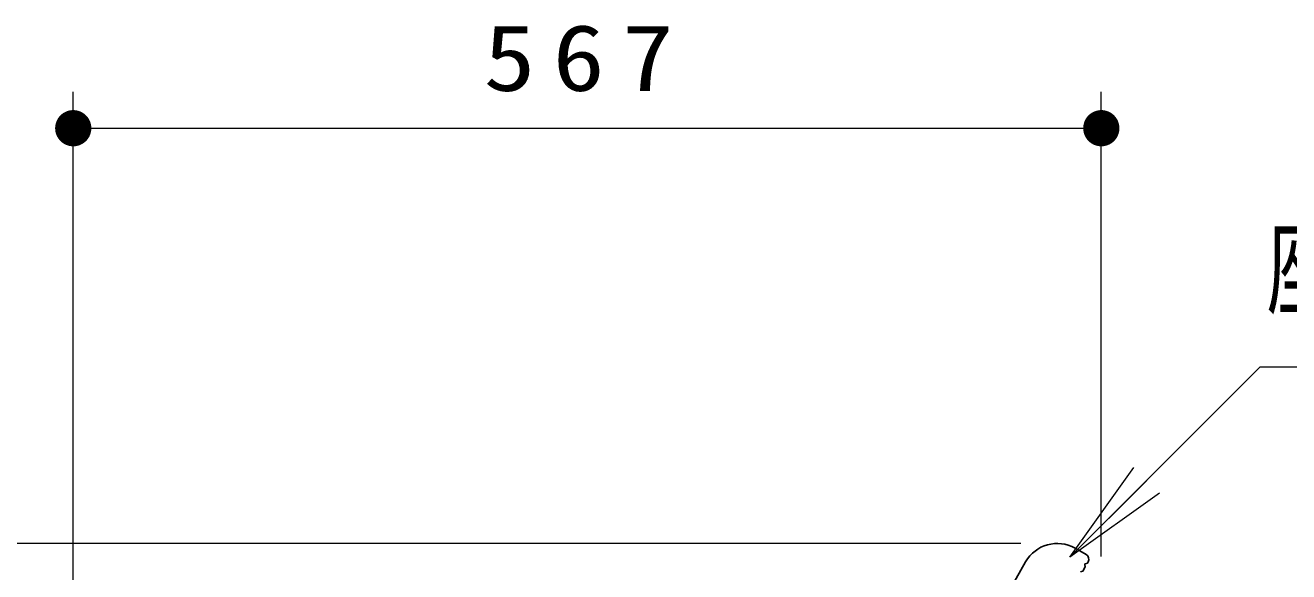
# Model space of a CAD drawing. Units: millimetres on the paper, scale 1:20. Extents: x -385 to 0, y 0 to 267.
# Drawn here: x -127.2 to -92.34, y 153.36 to 168.44 of the extents above; entities that cross this region are included whole.
import ezdxf

# ---------------------------------------------------------------- set-up
doc = ezdxf.new("R2010")
doc.units = ezdxf.units.MM
doc.layers.add('1_20', color=7, linetype='Continuous', lineweight=25)
doc.styles.add('ＭＳ ゴシック', font='')
doc.styles.get('ＭＳ ゴシック').set_extended_font_data('MS Gothic')

# ---------------------------------------------------------------- blocks, each defined once
blk = doc.blocks.new('filled_dot')
at = {"color": 0, "linetype": 'Continuous', "lineweight": -2, "const_width": 1.25}
blk.add_lwpolyline([(-0.625, 0, 1), (0.625, 0, 1)], format="xyb", close=True, dxfattribs=at)

msp = doc.modelspace()

# ---------------------------------------------------------------- linework, layer by layer
at = {"layer": '1_20', "lineweight": 13}
for p, q in [((-125.876, 136.992), (-125.876, 166.6)), ((-97.507, 153.783), (-97.507, 166.6)), ((-125.876, 165.6), (-97.507, 165.6)), ((-98.374, 153.761), (-96.606, 156.236)), ((-98.374, 153.761), (-96.253, 155.882)), ((-95.899, 155.529), (-98.374, 153.761)), ((-99.725, 154.141), (-160.254, 154.141))]:
    msp.add_line(p, q, dxfattribs=at)
at = {"layer": '1_20', "color": 3}
for p, q in [((-98.232, 154.011), (-97.927, 153.839)), ((-101.565, 150.152), (-99.595, 153.633)), ((-97.948, 153.499), (-98.015, 153.379)), ((-97.948, 153.499), (-97.965, 153.561)), ((-97.954, 153.579), (-97.892, 153.596)), ((-97.871, 153.635), (-97.892, 153.596)), ((-98.078, 153.362), (-98.015, 153.379))]:
    msp.add_line(p, q, dxfattribs=at)
at = {"layer": '1_20', "lineweight": 13}
msp.add_lwpolyline([(-98.374, 153.761), (-93.122, 159.013), (-50.504, 159.013)], dxfattribs=at)
at = {"layer": '1_20', "color": 3}
for centre, radius, start, end in [((-98.725, 153.141), 1, 60.5, 150.5), ((-98.001, 153.708), 0.15, 330.5, 60.5), ((-97.95, 153.565), 0.015, 105.5, 195.5)]:
    msp.add_arc(centre, radius, start, end, dxfattribs=at)

# ---------------------------------------------------------------- block references
at = {"layer": '1_20', "lineweight": 13, "xscale": 0.4, "yscale": 0.4}
msp.add_blockref('filled_dot', (-125.876, 165.6), dxfattribs=at)
at = {"layer": '1_20', "lineweight": 13, "xscale": 0.4, "yscale": 0.4, "rotation": 180}
msp.add_blockref('filled_dot', (-97.507, 165.6), dxfattribs=at)

# ---------------------------------------------------------------- texts
at = {"layer": '1_20', "style": 'ＭＳ ゴシック'}
for s, insert, char_height, attachment_point in [('\\T1.33;\\W1.15;567', (-111.692, 166.6), 1.833, 8), ('\\T1.64;\\W0.65;座板／背板：合成木材\u3000３０ｔ', (-92.94, 161.663), 2.199, 4)]:
    msp.add_mtext(s, dxfattribs=dict(at, insert=insert, char_height=char_height, attachment_point=attachment_point))

doc.saveas('drawing.dxf')
